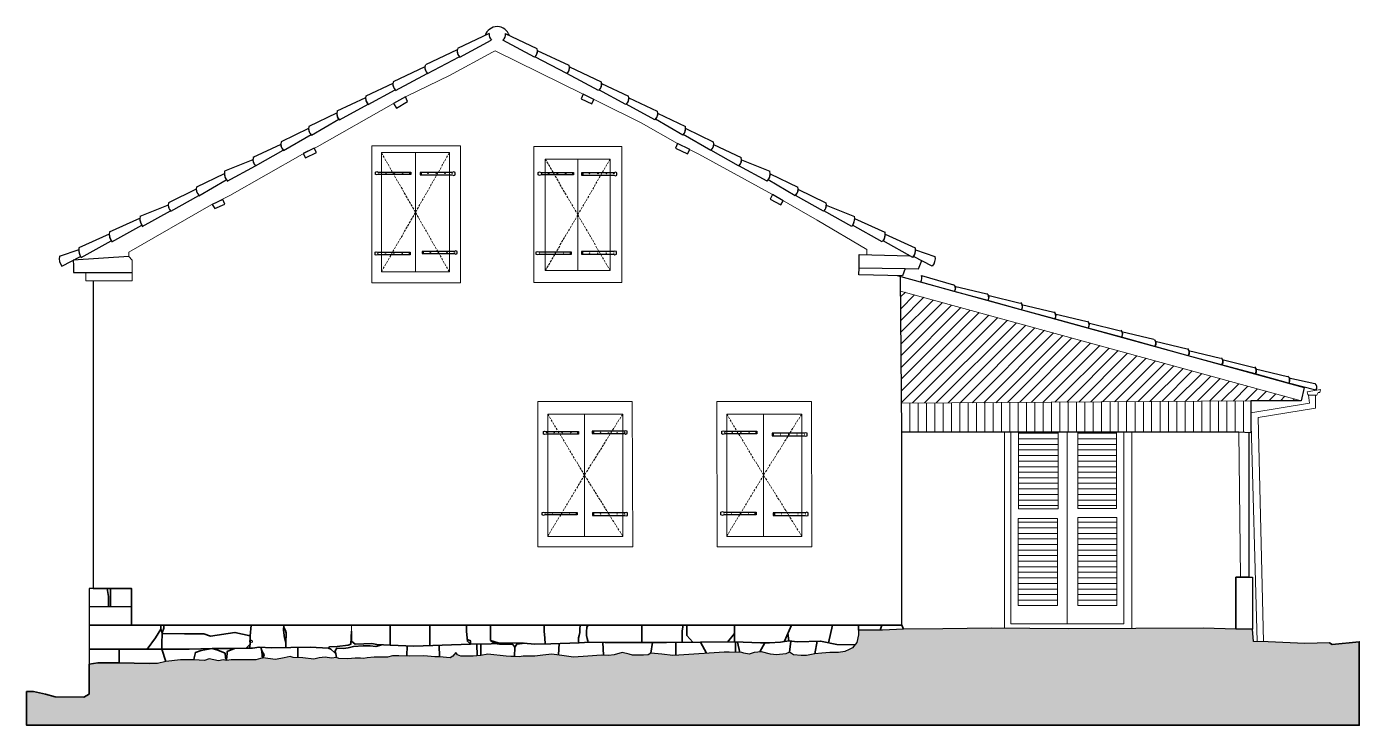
# Model space of a CAD drawing. Header units: millimetres. Extents: x 618741 to 633971, y -797945 to -789962.
import ezdxf

# ---------------------------------------------------------------- set-up
doc = ezdxf.new("R2010")
doc.units = ezdxf.units.MM
for name, color, linetype, lineweight in [('A-ALV-___-___-EXI', 250, 'Continuous', 35), ('A-BAS-___-___-EXI', 250, 'Continuous', 35), ('A-COB-___-___-EXI', 250, 'Continuous', 25), ('A-JAN-___-___-EXI', 250, 'Continuous', 25), ('A-POR-___-___-EXI', 250, 'Continuous', 25), ('A-TUB-___-___-EXI', 250, 'Continuous', 25)]:
    doc.layers.add(name, color=color, linetype=linetype, lineweight=lineweight)

msp = doc.modelspace()

# ---------------------------------------------------------------- hatches: boundary and pattern name
at = {"layer": 'A-BAS-___-___-EXI', "true_color": 0xcb9898}
msp.add_hatch(color=253, dxfattribs=at).paths.add_polyline_path([(622595, -797945), (633971, -797945), (633971, -796991), (633661, -797020), (633632, -797004), (633349, -797011), (632930, -796991), (632761, -796988), (632749, -796848), (632561, -796848), (632189, -796836), (630642, -796842), (629768, -796836), (629212, -796842), (628761, -796845), (628522, -796858), (628249, -796858), (628249, -796912), (628230, -796998), (628179, -797058), (628141, -797080), (628090, -797103), (628020, -797112), (627922, -797112), (627830, -797122), (627750, -797128), (627655, -797147), (627591, -797147), (627506, -797138), (627458, -797109), (627417, -797128), (627312, -797138), (627242, -797134), (627140, -797106), (627054, -797112), (626997, -797134), (626937, -797122), (626914, -797112), (626768, -797109), (626714, -797109), (626196, -797144), (626126, -797147), (625917, -797125), (625875, -797119), (625844, -797141), (625790, -797144), (625666, -797144), (625548, -797115), (625456, -797138), (625389, -797147), (625310, -797144), (625154, -797154), (624989, -797166), (624884, -797150), (624744, -797134), (624639, -797144), (624550, -797157), (624417, -797154), (624369, -797163), (624318, -797160), (624274, -797160), (624223, -797154), (624013, -797134), (623931, -797147), (623845, -797154), (623705, -797154), (623667, -797138), (623648, -797115), (623610, -797157), (623581, -797176), (623460, -797163), (623406, -797163), (623279, -797150), (623114, -797154), (622996, -797150), (622923, -797150), (622866, -797166), (622714, -797166), (622631, -797173), (622590, -797182), (622555, -797179), (622494, -797179), (622412, -797185), (622310, -797182), (622281, -797169), (622227, -797179), (622151, -797166), (622084, -797173), (622024, -797189), (621897, -797176), (621786, -797169), (621751, -797160), (621684, -797176), (621585, -797192), (621439, -797176), (621360, -797198), (621077, -797198), (621026, -797204), (620988, -797198), (620934, -797208), (620826, -797185), (620772, -797204), (620651, -797198), (620499, -797198), (620333, -797217), (620235, -797239), (620143, -797239), (619800, -797230), (619555, -797230), (619456, -797246), (619456, -797589), (619396, -797624), (619069, -797621), (618958, -797589), (618818, -797560), (618741, -797560), (618741, -797945)])

# ---------------------------------------------------------------- linework, layer by layer
at = {"layer": 'A-ALV-___-___-EXI', "color": 248, "lineweight": 15}
for p, q in [((628729, -792984), (633308, -794236)), ((632733, -794236), (628738, -794265)), ((632612, -796254), (632593, -794596))]:
    msp.add_line(p, q, dxfattribs=at)
at = {"layer": 'A-ALV-___-___-EXI', "color": 253, "lineweight": 9}
for p, q in [((628729, -793051), (628783, -792997)), ((628732, -793185), (628888, -793026)), ((628732, -793318), (628996, -793054)), ((628732, -793452), (629101, -793086)), ((628735, -793585), (629206, -793115)), ((628735, -793718), (629310, -793143)), ((628735, -793855), (629418, -793172)), ((628735, -793989), (629523, -793201)), ((628738, -794122), (629628, -793229)), ((628738, -794256), (629736, -793258)), ((628866, -794262), (629841, -793286)), ((629002, -794262), (629946, -793318)), ((629136, -794262), (630054, -793347)), ((629272, -794262), (630159, -793375)), ((629409, -794259), (630264, -793404)), ((629546, -794259), (630372, -793432)), ((629679, -794259), (630477, -793461)), ((629816, -794259), (630582, -793490)), ((629952, -794256), (630686, -793518)), ((630086, -794256), (630794, -793550)), ((630222, -794256), (630899, -793579)), ((630493, -794252), (631112, -793636)), ((630629, -794252), (631217, -793664)), ((630766, -794252), (631322, -793693)), ((630902, -794249), (631430, -793722)), ((631036, -794249), (631535, -793750)), ((631173, -794249), (631640, -793782)), ((631309, -794246), (631745, -793811)), ((631443, -794246), (631853, -793839)), ((631579, -794246), (631957, -793868)), ((631716, -794246), (632062, -793896)), ((631853, -794243), (632170, -793925)), ((631986, -794243), (632275, -793954)), ((632123, -794243), (632380, -793982)), ((632259, -794240), (632488, -794014)), ((632393, -794240), (632593, -794043)), ((632529, -794240), (632698, -794071)), ((631789, -794596), (631789, -794243)), ((631884, -794596), (631884, -794243)), ((631980, -794596), (631980, -794243)), ((632075, -794596), (632075, -794243)), ((632170, -794596), (632170, -794243)), ((632266, -794596), (632266, -794240)), ((632361, -794596), (632361, -794240)), ((632456, -794596), (632456, -794240)), ((632552, -794596), (632552, -794240)), ((632647, -794599), (632647, -794240)), ((632666, -794240), (632806, -794100)), ((632800, -794236), (632911, -794128)), ((632936, -794236), (633016, -794157)), ((633070, -794236), (633120, -794186)), ((633206, -794236), (633229, -794214)), ((628834, -794596), (628834, -794265)), ((628929, -794596), (628929, -794262)), ((629024, -794596), (629024, -794262)), ((629120, -794596), (629120, -794262)), ((629215, -794596), (629215, -794262)), ((629310, -794596), (629310, -794262)), ((629406, -794596), (629406, -794259)), ((629501, -794596), (629501, -794259)), ((629596, -794596), (629596, -794259)), ((629692, -794596), (629692, -794259)), ((629787, -794596), (629787, -794259)), ((629882, -794596), (629882, -794256)), ((629978, -794596), (629978, -794256)), ((630073, -794596), (630073, -794256)), ((630168, -794596), (630168, -794256)), ((630264, -794596), (630264, -794256)), ((630454, -794596), (630454, -794252)), ((630550, -794596), (630550, -794252)), ((630645, -794596), (630645, -794252)), ((630740, -794596), (630740, -794252)), ((630836, -794596), (630836, -794249)), ((630931, -794596), (630931, -794249)), ((631026, -794596), (631026, -794249)), ((631122, -794596), (631122, -794249)), ((631217, -794596), (631217, -794249)), ((631312, -794596), (631312, -794246)), ((631408, -794596), (631408, -794246)), ((631503, -794596), (631503, -794246)), ((631598, -794596), (631598, -794246)), ((631694, -794596), (631694, -794246))]:
    msp.add_line(p, q, dxfattribs=at)
at = {"layer": 'A-ALV-___-___-EXI', "color": 28, "lineweight": 35}
for p, q in [((619698, -796591), (619698, -796381)), ((619456, -796588), (619939, -796591)), ((619939, -796801), (619456, -796801)), ((622895, -797030), (622895, -796801)), ((623349, -797033), (623349, -796801)), ((625770, -796998), (625770, -796801)), ((626832, -796991), (626832, -796801)), ((627404, -796985), (627483, -796801)), ((627906, -797001), (627950, -796801)), ((628249, -796858), (628249, -796801)), ((628494, -796858), (628516, -796801)), ((626752, -796995), (626832, -796896)), ((627442, -796893), (627451, -796979)), ((627458, -797109), (627474, -796982)), ((627750, -797128), (627776, -796982)), ((619800, -797230), (619800, -797077)), ((621296, -797017), (621287, -797065)), ((621840, -797173), (621840, -797055)), ((622275, -797128), (622281, -797169)), ((623085, -797153), (623089, -797036)), ((623460, -797163), (623454, -797030)), ((623889, -797150), (623886, -797017)), ((623931, -797147), (623931, -797017)), ((624321, -797052), (624318, -797160)), ((624827, -797011), (624820, -797141)), ((625326, -796998), (625332, -797144)), ((625894, -796998), (625875, -797119)), ((626161, -797146), (626161, -796995)), ((626511, -797122), (626441, -796995)), ((626841, -797109), (626841, -796991)), ((626892, -797112), (626864, -796995)), ((627119, -797107), (627178, -797004))]:
    msp.add_line(p, q, dxfattribs=at)
at = {"layer": 'A-ALV-___-___-EXI', "color": 18, "lineweight": 9}
msp.add_line((622453, -796871), (622453, -796801), dxfattribs=at)
at = {"layer": 'A-ALV-___-___-EXI', "color": 248, "lineweight": 15, "flags": 128}
msp.add_lwpolyline([(619418, -792772), (619418, -792867), (619949, -792867), (619949, -792629), (619911, -792590), (619911, -792540), (620851, -791999), (621064, -791891), (621894, -791418), (622062, -791335), (622933, -790839), (623085, -790757), (623572, -790519), (624064, -790255), (624096, -790239), (625100, -790735), (625297, -790830), (625764, -791062), (626180, -791297), (626425, -791421), (627264, -791882), (627776, -792174), (628344, -792508), (628344, -792565)], dxfattribs=at)
at = {"layer": 'A-ALV-___-___-EXI', "color": 38, "lineweight": 25, "flags": 128}
for points in [[(628255, -792717), (628255, -792565), (628834, -792581)], [(628780, -792727), (628751, -792810), (628252, -792797), (628255, -792717), (628780, -792727), (628932, -792730), (628970, -792635)], [(619501, -792867), (619501, -796381), (619456, -796381), (619456, -797246)], [(628688, -792806), (633340, -794084), (633308, -794236), (632733, -794236), (632733, -794602), (632593, -794596), (628742, -794596)], [(628742, -796801), (628742, -794596), (628729, -792819)], [(633473, -794116), (633162, -794036), (632780, -793931), (632396, -793827), (632015, -793722), (631633, -793617), (631252, -793512), (630871, -793407), (630489, -793302), (630105, -793197), (629724, -793092), (629342, -792988), (628961, -792883)], [(632707, -794596), (632707, -796254), (632612, -796254), (632561, -796254), (632561, -796848), (632561, -796254), (632749, -796254), (632749, -796848)]]:
    msp.add_lwpolyline(points, dxfattribs=at)
at = {"layer": 'A-ALV-___-___-EXI', "color": 253, "lineweight": 9, "flags": 128}
msp.add_lwpolyline([(630359, -794596), (630359, -794252), (631004, -793607)], dxfattribs=at)
at = {"layer": 'A-ALV-___-___-EXI', "color": 28, "lineweight": 35, "flags": 128}
for points in [[(619501, -796381), (619939, -796381), (619939, -796801), (628742, -796801), (628761, -796845)], [(619663, -796381), (619676, -796474), (619676, -796591)], [(620333, -797217), (620286, -797077), (620286, -797017), (620289, -796890), (620276, -796845), (620276, -796801)], [(620289, -796896), (620546, -796899), (620766, -796899), (620842, -796928), (621122, -796883), (621296, -796922), (621309, -796801)], [(620289, -796890), (620311, -796836), (620311, -796801)], [(621681, -796801), (621678, -796858), (621687, -796947), (621703, -797007), (621703, -797042), (621703, -797058)], [(621703, -797007), (621706, -796887), (621700, -796861), (621681, -796829)], [(623778, -796963), (623813, -796979), (623813, -797017), (623778, -796985), (623769, -796874), (623769, -796801)], [(624090, -797011), (624042, -796976), (624042, -796801)], [(624668, -797014), (624665, -796950), (624655, -796868), (624655, -796801)], [(625068, -796801), (625062, -796848), (625062, -796883), (625056, -796918), (625049, -796944), (625049, -796982), (625052, -797001)], [(625157, -796801), (625144, -796823), (625138, -796877), (625141, -796918), (625148, -796953), (625154, -796979), (625157, -796995)], [(626244, -796801), (626234, -796864), (626234, -796995)], [(626355, -796995), (626285, -796918), (626285, -796801)], [(619456, -797077), (620597, -797074), (620861, -797068), (621118, -797068), (621249, -797065), (621322, -797065), (621398, -797052), (621538, -797058), (621983, -797052), (622192, -797065), (622202, -797049), (622291, -797046), (622415, -797030), (622447, -797017), (622453, -796871), (622453, -796982), (622494, -797017), (622596, -797014), (622685, -797011), (622745, -797023), (622895, -797030), (623165, -797042), (623813, -797017), (624048, -797014), (624090, -797011), (624147, -797017), (624296, -797020), (624321, -797052), (624344, -797017), (624433, -797007)], [(620117, -797077), (620213, -796944), (620276, -796845)], [(621296, -796922), (621296, -797017), (621249, -797065)], [(624042, -796976), (624128, -797004), (624420, -797007), (624550, -797017), (624731, -797014), (625056, -797001), (625176, -796995), (625354, -796998), (625593, -796998), (626053, -796998), (626832, -796991), (627127, -797004), (627229, -797001), (627356, -796995), (627451, -796979), (627550, -796991), (627814, -796982), (628001, -797020), (628205, -797026)], [(621118, -797068), (621033, -797100), (621033, -797125), (621026, -797192), (621013, -797173), (621010, -797122), (620928, -797087), (620861, -797068), (620737, -797090), (620670, -797112), (620654, -797173), (620651, -797198)], [(621417, -797052), (621430, -797093), (621433, -797157), (621439, -797176), (621455, -797138), (621430, -797093)], [(622192, -797065), (622218, -797074), (622266, -797122), (622275, -797128), (622269, -797093), (622288, -797065), (622364, -797068), (622415, -797061), (622475, -797046), (622586, -797036), (622669, -797036), (622733, -797046), (622799, -797026)]]:
    msp.add_lwpolyline(points, dxfattribs=at)
at = {"layer": 'A-ALV-___-___-EXI', "color": 18, "lineweight": 9, "flags": 128}
for points in [[(621315, -796976), (621287, -796976), (621315, -796979)], [(621287, -796976), (621315, -796979), (621287, -796979)]]:
    msp.add_lwpolyline(points, close=True, dxfattribs=at)
at = {"layer": 'A-ALV-___-___-EXI', "color": 38, "lineweight": 25}
msp.add_open_spline([(633154, -793955), (633177, -793975), (633181, -794009), (633164, -794034), (633177, -794015), (633178, -793991), (633168, -793972)], degree=3, knots=[0, 0, 0, 0, 1, 1, 1, 2, 2, 2, 2], dxfattribs=at)
at = {"layer": 'A-ALV-___-___-EXI', "color": 248, "lineweight": 15}
msp.add_open_spline([(621287, -796987), (621287, -796996), (621295, -797004), (621304, -797004), (621314, -797004), (621322, -796996), (621322, -796987), (621322, -796977), (621314, -796969), (621304, -796969), (621295, -796969), (621287, -796977), (621287, -796987)], degree=3, knots=[0, 0, 0, 0, 1, 1, 1, 2, 2, 2, 3, 3, 3, 4, 4, 4, 4], dxfattribs=at)
at = {"layer": 'A-BAS-___-___-EXI'}
for points in [[(618958, -797589), (618818, -797560), (618741, -797560), (618741, -797945), (633971, -797945), (633971, -796991), (633661, -797020), (633632, -797004)], [(620143, -797239), (619800, -797230), (619555, -797230), (619456, -797246), (619456, -797589), (619396, -797624), (619069, -797621), (618958, -797589)]]:
    msp.add_lwpolyline(points, dxfattribs=at)
at = {"layer": 'A-COB-___-___-EXI', "color": 38, "lineweight": 25}
for p, q in [((624026, -790042), (623664, -790213)), ((623692, -790312), (624051, -790118)), ((624544, -790312), (624182, -790118)), ((624210, -790042), (624573, -790213)), ((623662, -790226), (623299, -790398)), ((624576, -790233), (624938, -790404)), ((623292, -790420), (622930, -790592)), ((623324, -790499), (623686, -790309)), ((624913, -790499), (624550, -790309)), ((624944, -790420), (625307, -790592)), ((622958, -790690), (623320, -790496)), ((625278, -790690), (624916, -790496)), ((622926, -790611), (622618, -790757)), ((622644, -790852), (622952, -790684)), ((625589, -790852), (625281, -790684)), ((625310, -790611), (625618, -790757)), ((622612, -790776), (622288, -790928)), ((622316, -791027), (622644, -790849)), ((625920, -791027), (625593, -790849)), ((625624, -790776), (625948, -790928)), ((622281, -790951), (621967, -791103)), ((621995, -791202), (622310, -791021)), ((626241, -791202), (625926, -791021)), ((625952, -790951), (626269, -791103)), ((621964, -791125), (621649, -791278)), ((621678, -791377), (621992, -791195)), ((626559, -791377), (626244, -791195)), ((626273, -791125), (626587, -791278)), ((621646, -791307), (621328, -791459)), ((626590, -791307), (626905, -791459)), ((621325, -791485), (621001, -791615)), ((626876, -791554), (626562, -791373)), ((626911, -791485), (627235, -791615)), ((620998, -791643), (620683, -791796)), ((627204, -791726), (626880, -791554)), ((627239, -791643), (627553, -791796)), ((620708, -791894), (621020, -791713)), ((627525, -791894), (627216, -791713)), ((620677, -791821), (620362, -791977)), ((620391, -792072), (620708, -791891)), ((627846, -792072), (627528, -791891)), ((627556, -791821), (627874, -791977)), ((620359, -792003), (620035, -792133)), ((620063, -792244), (620384, -792066)), ((628173, -792244), (627852, -792066)), ((627877, -792003), (628201, -792133)), ((620032, -792155), (619685, -792311)), ((619714, -792422), (620057, -792231)), ((628519, -792422), (628179, -792231)), ((628201, -792155), (628548, -792311)), ((619685, -792333), (619336, -792489)), ((619364, -792600), (619707, -792409)), ((628869, -792600), (628529, -792409)), ((628551, -792333), (628897, -792489)), ((619336, -792514), (619113, -792587)), ((628901, -792514), (629120, -792587)), ((619142, -792698), (619358, -792587)), ((629091, -792698), (628878, -792587)), ((628967, -792806), (629333, -792911)), ((629345, -792927), (629714, -793016)), ((629727, -793032), (630095, -793121)), ((630111, -793137), (630480, -793226)), ((630493, -793242), (630861, -793331)), ((630874, -793347), (631242, -793436)), ((631254, -793446), (631623, -793535)), ((631637, -793556), (632005, -793645)), ((632018, -793661), (632386, -793750)), ((632402, -793766), (632771, -793855)), ((632784, -793871), (633152, -793960)), ((633165, -793976), (633464, -794039))]:
    msp.add_line(p, q, dxfattribs=at)
at = {"layer": 'A-COB-___-___-EXI', "color": 38, "lineweight": 25, "flags": 128}
for points in [[(625100, -790735), (625078, -790789), (625199, -790846), (625224, -790795)], [(622933, -790839), (622968, -790894), (623095, -790817), (623069, -790766)], [(626180, -791297), (626155, -791351), (626292, -791415), (626320, -791367)], [(621903, -791411), (621929, -791462), (622053, -791402), (622027, -791351)], [(620861, -791993), (620893, -792041), (621007, -791990), (620982, -791936)], [(627264, -791882), (627239, -791933), (627359, -791999), (627385, -791952)]]:
    msp.add_lwpolyline(points, close=True, dxfattribs=at)
for points in [[(621033, -791726), (621357, -791554), (621674, -791373)], [(619911, -792590), (619272, -792632), (619275, -792692), (619275, -792772), (619949, -792772)]]:
    msp.add_lwpolyline(points, dxfattribs=at)
at = {"layer": 'A-COB-___-___-EXI', "color": 38, "lineweight": 25}
for points in [[(624258, -790065), (624239, -790004), (624183, -789962), (624120, -789962), (624056, -789962), (624000, -790004), (623981, -790064)], [(629335, -792907), (629357, -792926), (629362, -792960), (629344, -792985), (629357, -792967), (629358, -792943), (629348, -792923)], [(629716, -793011), (629739, -793031), (629743, -793065), (629726, -793090), (629738, -793072), (629740, -793048), (629729, -793028)], [(630100, -793116), (630123, -793136), (630127, -793170), (630110, -793195), (630123, -793176), (630124, -793153), (630114, -793133)], [(630482, -793221), (630504, -793241), (630509, -793275), (630491, -793300), (630504, -793281), (630506, -793257), (630495, -793238)], [(630863, -793326), (630886, -793346), (630890, -793380), (630873, -793404), (630886, -793386), (630887, -793362), (630877, -793343)], [(631244, -793431), (631267, -793450), (631271, -793484), (631254, -793509), (631267, -793491), (631268, -793467), (631258, -793448)], [(631626, -793536), (631648, -793555), (631653, -793589), (631635, -793614), (631648, -793596), (631649, -793572), (631639, -793552)], [(632007, -793641), (632030, -793660), (632034, -793694), (632017, -793719), (632029, -793701), (632031, -793677), (632020, -793657)], [(632391, -793745), (632414, -793765), (632418, -793799), (632401, -793824), (632414, -793806), (632415, -793782), (632405, -793762)], [(632773, -793850), (632796, -793870), (632800, -793904), (632783, -793929), (632795, -793910), (632797, -793887), (632786, -793867)]]:
    msp.add_open_spline(points, degree=3, knots=[0, 0, 0, 0, 1, 1, 1, 2, 2, 2, 2], dxfattribs=at)
for points in [[(624026, -790041), (624024, -790069), (624034, -790097), (624054, -790117)], [(624185, -790117), (624206, -790097), (624216, -790069), (624213, -790041)], [(623664, -790214), (623654, -790249), (623665, -790287), (623693, -790311)], [(623661, -790231), (623658, -790260), (623668, -790287), (623689, -790307)], [(624546, -790311), (624574, -790287), (624585, -790249), (624575, -790214)], [(624551, -790307), (624571, -790287), (624581, -790260), (624578, -790231)], [(623296, -790401), (623285, -790436), (623296, -790475), (623324, -790499)], [(623292, -790419), (623290, -790447), (623300, -790475), (623320, -790495)], [(624912, -790499), (624940, -790475), (624951, -790436), (624940, -790401)], [(624919, -790495), (624940, -790475), (624950, -790447), (624947, -790419)], [(622930, -790592), (622920, -790627), (622931, -790666), (622959, -790690)], [(622927, -790609), (622924, -790638), (622934, -790666), (622955, -790685)], [(625280, -790690), (625308, -790666), (625320, -790627), (625309, -790592)], [(625285, -790685), (625305, -790666), (625315, -790638), (625312, -790609)], [(622619, -790754), (622608, -790789), (622620, -790828), (622648, -790852)], [(622615, -790774), (622613, -790802), (622624, -790829), (622645, -790848)], [(625592, -790852), (625620, -790828), (625631, -790789), (625620, -790754)], [(625594, -790848), (625615, -790829), (625626, -790802), (625624, -790774)], [(622289, -790929), (622278, -790964), (622289, -791002), (622317, -791026)], [(622285, -790950), (622283, -790977), (622293, -791003), (622312, -791021)], [(625922, -791026), (625950, -791002), (625961, -790964), (625951, -790929)], [(625928, -791021), (625946, -791003), (625956, -790977), (625955, -790950)], [(621968, -791103), (621957, -791139), (621968, -791177), (621996, -791201)], [(621964, -791125), (621962, -791152), (621972, -791177), (621991, -791196)], [(626240, -791201), (626268, -791177), (626279, -791139), (626269, -791103)], [(626245, -791196), (626264, -791177), (626274, -791152), (626272, -791125)], [(621650, -791278), (621639, -791313), (621650, -791352), (621678, -791376)], [(621646, -791305), (621646, -791331), (621657, -791356), (621676, -791373)], [(626561, -791376), (626589, -791352), (626600, -791313), (626590, -791278)], [(626564, -791373), (626583, -791356), (626594, -791331), (626594, -791305)], [(621332, -791456), (621321, -791491), (621333, -791530), (621361, -791554)], [(621328, -791483), (621328, -791509), (621339, -791534), (621358, -791552)], [(626879, -791554), (626907, -791530), (626918, -791491), (626907, -791456)], [(626882, -791552), (626900, -791534), (626911, -791509), (626911, -791483)], [(621004, -791615), (620995, -791655), (621007, -791697), (621035, -791726)], [(621001, -791642), (621001, -791668), (621009, -791693), (621025, -791713)], [(627204, -791726), (627233, -791697), (627245, -791655), (627236, -791615)], [(627215, -791713), (627230, -791693), (627239, -791668), (627239, -791642)], [(620684, -791793), (620673, -791828), (620684, -791867), (620712, -791891)], [(627527, -791891), (627555, -791867), (627566, -791828), (627556, -791793)], [(620680, -791820), (620680, -791846), (620691, -791871), (620709, -791888)], [(627530, -791888), (627549, -791871), (627560, -791846), (627560, -791820)], [(620363, -791974), (620352, -792009), (620363, -792048), (620391, -792072)], [(620359, -792001), (620359, -792025), (620368, -792048), (620384, -792065)], [(627848, -792072), (627876, -792048), (627887, -792009), (627877, -791974)], [(627855, -792065), (627871, -792048), (627880, -792025), (627880, -792001)], [(620037, -792129), (620030, -792169), (620040, -792210), (620065, -792241)], [(620035, -792154), (620035, -792181), (620043, -792207), (620057, -792230)], [(628174, -792241), (628199, -792210), (628209, -792169), (628202, -792129)], [(628182, -792230), (628197, -792207), (628204, -792181), (628205, -792154)], [(619687, -792307), (619680, -792347), (619691, -792388), (619716, -792419)], [(619685, -792332), (619685, -792359), (619693, -792385), (619708, -792408)], [(628523, -792419), (628549, -792388), (628559, -792347), (628552, -792307)], [(628532, -792408), (628546, -792385), (628554, -792359), (628554, -792332)], [(619338, -792488), (619331, -792528), (619341, -792569), (619366, -792600)], [(619336, -792510), (619336, -792537), (619344, -792563), (619358, -792586)], [(628870, -792600), (628895, -792569), (628905, -792528), (628898, -792488)], [(628878, -792586), (628893, -792563), (628900, -792537), (628901, -792510)], [(619115, -792587), (619108, -792627), (619119, -792667), (619144, -792699)], [(629095, -792699), (629121, -792667), (629131, -792627), (629124, -792587)], [(628961, -792879), (628971, -792855), (628973, -792829), (628967, -792804)], [(633475, -794116), (633493, -794091), (633488, -794057), (633466, -794038)]]:
    msp.add_open_spline(points, degree=3, dxfattribs=at)
at = {"layer": 'A-JAN-___-___-EXI', "color": 18, "lineweight": 9}
for p, q in [((622796, -791402), (622809, -791427)), ((622815, -791440), (622828, -791459)), ((622834, -791472), (622847, -791494)), ((623184, -792765), (623184, -791402)), ((623521, -791494), (623533, -791472)), ((623540, -791459), (623552, -791440)), ((623559, -791427), (623575, -791402)), ((624668, -791475), (624681, -791497)), ((625040, -792749), (625040, -791475)), ((625399, -791497), (625411, -791475)), ((622853, -791504), (622866, -791526)), ((622872, -791535), (622885, -791558)), ((622892, -791570), (622904, -791593)), ((622911, -791602), (622920, -791624)), ((622926, -791634), (622939, -791656)), ((623429, -791656), (623441, -791634)), ((623448, -791624), (623460, -791602)), ((623467, -791593), (623479, -791570)), ((623486, -791558), (623495, -791535)), ((623502, -791526), (623514, -791504)), ((624687, -791507), (624700, -791529)), ((624706, -791539), (624719, -791561)), ((624725, -791570), (624738, -791593)), ((624744, -791605), (624757, -791624)), ((624763, -791637), (624776, -791659)), ((625303, -791659), (625316, -791637)), ((625322, -791624), (625335, -791605)), ((625342, -791593), (625354, -791570)), ((625361, -791561), (625373, -791539)), ((625380, -791529), (625392, -791507)), ((622946, -791666), (622958, -791688)), ((622965, -791701), (622977, -791723)), ((622984, -791732), (622996, -791755)), ((623003, -791764), (623015, -791786)), ((623022, -791796), (623035, -791818)), ((623336, -791818), (623349, -791796)), ((623355, -791786), (623365, -791764)), ((623371, -791755), (623384, -791732)), ((623390, -791723), (623403, -791701)), ((623409, -791688), (623422, -791666)), ((624782, -791669), (624795, -791691)), ((624801, -791701), (624814, -791723)), ((624820, -791736), (624833, -791755)), ((624836, -791767), (624849, -791790)), ((624855, -791799), (624868, -791821)), ((625211, -791821), (625224, -791799)), ((625230, -791790), (625240, -791767)), ((625246, -791755), (625259, -791736)), ((625265, -791723), (625278, -791701)), ((625284, -791691), (625297, -791669)), ((623041, -791831), (623050, -791853)), ((623057, -791863), (623069, -791885)), ((623076, -791894), (623089, -791917)), ((623095, -791929), (623108, -791948)), ((623260, -791948), (623273, -791929)), ((623279, -791917), (623292, -791894)), ((623298, -791885), (623311, -791863)), ((623317, -791853), (623330, -791831)), ((624874, -791831), (624887, -791853)), ((624893, -791863), (624906, -791885)), ((624913, -791898), (624925, -791917)), ((624932, -791929), (624944, -791952)), ((625135, -791952), (625148, -791929)), ((625154, -791917), (625167, -791898)), ((625173, -791885), (625186, -791863)), ((625192, -791853), (625205, -791831)), ((623114, -791961), (623127, -791983)), ((623133, -791993), (623146, -792015)), ((623152, -792025), (623165, -792047)), ((623206, -792047), (623219, -792025)), ((623225, -792015), (623235, -791993)), ((623241, -791983), (623254, -791961)), ((624951, -791961), (624963, -791983)), ((624970, -791993), (624982, -792015)), ((624989, -792025), (625001, -792047)), ((625008, -792060), (625021, -792079)), ((625059, -792079), (625071, -792060)), ((625078, -792047), (625090, -792025)), ((625097, -792015), (625110, -791993)), ((625116, -791983), (625129, -791961)), ((623089, -792250), (623076, -792273)), ((623108, -792219), (623095, -792241)), ((623127, -792184), (623114, -792206)), ((623146, -792152), (623133, -792174)), ((623165, -792120), (623152, -792142)), ((623219, -792142), (623206, -792120)), ((623235, -792174), (623225, -792152)), ((623254, -792206), (623241, -792184)), ((623273, -792241), (623260, -792219)), ((623292, -792273), (623279, -792250)), ((624963, -792241), (624951, -792263)), ((624982, -792209), (624970, -792231)), ((625001, -792177), (624989, -792200)), ((625021, -792146), (625008, -792168)), ((625071, -792168), (625059, -792146)), ((625090, -792200), (625078, -792177)), ((625110, -792231), (625097, -792209)), ((625129, -792263), (625116, -792241)), ((622996, -792412), (622984, -792435)), ((623015, -792381), (623003, -792403)), ((623035, -792349), (623022, -792371)), ((623050, -792314), (623041, -792336)), ((623069, -792282), (623057, -792304)), ((623311, -792304), (623298, -792282)), ((623330, -792336), (623317, -792314)), ((623349, -792371), (623336, -792349)), ((623365, -792403), (623355, -792381)), ((623384, -792435), (623371, -792412)), ((624868, -792403), (624855, -792425)), ((624887, -792371), (624874, -792393)), ((624906, -792339), (624893, -792362)), ((624925, -792308), (624913, -792330)), ((624944, -792276), (624932, -792295)), ((625148, -792295), (625135, -792276)), ((625167, -792330), (625154, -792308)), ((625186, -792362), (625173, -792339)), ((625205, -792393), (625192, -792371)), ((625224, -792425), (625211, -792403)), ((622920, -792543), (622911, -792565)), ((622939, -792511), (622926, -792533)), ((622958, -792479), (622946, -792501)), ((622977, -792444), (622965, -792466)), ((623403, -792466), (623390, -792444)), ((623422, -792501), (623409, -792479)), ((623441, -792533), (623429, -792511)), ((623460, -792565), (623448, -792543)), ((624776, -792565), (624763, -792587)), ((624795, -792533), (624782, -792555)), ((624814, -792501), (624801, -792524)), ((624833, -792470), (624820, -792492)), ((624849, -792438), (624836, -792457)), ((625240, -792457), (625230, -792438)), ((625259, -792492), (625246, -792470)), ((625278, -792524), (625265, -792501)), ((625297, -792555), (625284, -792533)), ((625316, -792587), (625303, -792565)), ((622828, -792708), (622815, -792727)), ((622847, -792673), (622834, -792695)), ((622866, -792641), (622853, -792663)), ((622885, -792609), (622872, -792632)), ((622904, -792578), (622892, -792597)), ((623479, -792597), (623467, -792578)), ((623495, -792632), (623486, -792609)), ((623514, -792663), (623502, -792641)), ((623533, -792695), (623521, -792673)), ((623552, -792727), (623540, -792708)), ((624700, -792695), (624687, -792717)), ((624719, -792663), (624706, -792686)), ((624738, -792632), (624725, -792654)), ((624757, -792600), (624744, -792619)), ((625335, -792619), (625322, -792600)), ((625354, -792654), (625342, -792632)), ((625373, -792686), (625361, -792663)), ((625392, -792717), (625380, -792695)), ((622809, -792740), (622796, -792765)), ((623575, -792765), (623559, -792740)), ((624681, -792727), (624668, -792749)), ((625411, -792749), (625399, -792727)), ((624696, -794389), (624709, -794411)), ((625116, -795787), (625116, -794389)), ((625539, -794414), (625554, -794389)), ((626743, -794389), (626756, -794411)), ((627162, -795787), (627162, -794389)), ((627585, -794414), (627601, -794389)), ((624716, -794421), (624728, -794443)), ((624735, -794453), (624747, -794475)), ((624754, -794484), (624766, -794507)), ((624773, -794519), (624785, -794538)), ((625459, -794541), (625472, -794519)), ((625478, -794510), (625491, -794487)), ((625497, -794478), (625510, -794456)), ((625519, -794446), (625532, -794424)), ((626762, -794421), (626775, -794443)), ((626781, -794453), (626794, -794475)), ((626800, -794484), (626813, -794507)), ((626819, -794519), (626832, -794538)), ((627506, -794541), (627518, -794519)), ((627525, -794510), (627537, -794487)), ((627544, -794478), (627556, -794456)), ((627566, -794446), (627579, -794424)), ((624792, -794551), (624804, -794570)), ((624811, -794583), (624824, -794605)), ((624833, -794615), (624846, -794637)), ((624852, -794646), (624865, -794669)), ((624871, -794678), (624884, -794700)), ((625357, -794700), (625373, -794678)), ((625380, -794669), (625392, -794646)), ((625399, -794637), (625411, -794615)), ((625418, -794605), (625430, -794583)), ((625437, -794573), (625453, -794551)), ((626838, -794551), (626851, -794570)), ((626857, -794583), (626870, -794605)), ((626876, -794615), (626892, -794637)), ((626899, -794646), (626911, -794669)), ((626918, -794678), (626930, -794700)), ((627404, -794700), (627420, -794678)), ((627426, -794669), (627439, -794646)), ((627445, -794637), (627458, -794615)), ((627464, -794605), (627477, -794583)), ((627483, -794573), (627499, -794551)), ((624890, -794710), (624903, -794732)), ((624909, -794742), (624922, -794764)), ((624928, -794773), (624941, -794796)), ((624947, -794808), (624960, -794827)), ((624967, -794840), (624979, -794859)), ((625259, -794859), (625272, -794837)), ((625278, -794827), (625294, -794805)), ((625300, -794796), (625313, -794773)), ((625319, -794764), (625332, -794742)), ((625338, -794732), (625351, -794710)), ((626937, -794710), (626949, -794732)), ((626956, -794742), (626968, -794764)), ((626975, -794773), (626988, -794796)), ((626994, -794808), (627007, -794827)), ((627013, -794840), (627026, -794859)), ((627305, -794859), (627318, -794837)), ((627324, -794827), (627340, -794805)), ((627347, -794796), (627359, -794773)), ((627366, -794764), (627378, -794742)), ((627385, -794732), (627397, -794710)), ((624986, -794872), (624998, -794894)), ((625005, -794904), (625017, -794926)), ((625027, -794936), (625040, -794958)), ((625046, -794967), (625059, -794990)), ((625065, -794999), (625078, -795021)), ((625160, -795018), (625173, -794996)), ((625179, -794986), (625192, -794964)), ((625199, -794955), (625211, -794932)), ((625221, -794923), (625233, -794901)), ((625240, -794891), (625253, -794869)), ((627032, -794872), (627045, -794894)), ((627051, -794904), (627064, -794926)), ((627073, -794936), (627086, -794958)), ((627092, -794967), (627105, -794990)), ((627111, -794999), (627124, -795021)), ((627207, -795018), (627220, -794996)), ((627226, -794986), (627239, -794964)), ((627245, -794955), (627258, -794932)), ((627267, -794923), (627280, -794901)), ((627286, -794891), (627299, -794869)), ((625078, -795152), (625065, -795174)), ((625084, -795031), (625097, -795053)), ((625097, -795120), (625084, -795142)), ((625138, -795050), (625154, -795028)), ((625154, -795145), (625138, -795123)), ((625173, -795177), (625160, -795155)), ((627124, -795152), (627111, -795174)), ((627131, -795031), (627143, -795053)), ((627143, -795120), (627131, -795142)), ((627185, -795050), (627200, -795028)), ((627200, -795145), (627185, -795123)), ((627220, -795177), (627207, -795155)), ((624998, -795282), (624986, -795304)), ((625017, -795250), (625005, -795269)), ((625040, -795218), (625027, -795237)), ((625059, -795183), (625046, -795206)), ((625192, -795209), (625179, -795187)), ((625211, -795241), (625199, -795218)), ((625233, -795272), (625221, -795250)), ((625253, -795304), (625240, -795282)), ((627045, -795282), (627032, -795304)), ((627064, -795250), (627051, -795269)), ((627086, -795218), (627073, -795237)), ((627105, -795183), (627092, -795206)), ((627239, -795209), (627226, -795187)), ((627258, -795241), (627245, -795218)), ((627280, -795272), (627267, -795250)), ((627299, -795304), (627286, -795282)), ((624903, -795441), (624890, -795463)), ((624922, -795409), (624909, -795431)), ((624941, -795377), (624928, -795399)), ((624960, -795345), (624947, -795368)), ((624979, -795314), (624967, -795336)), ((625272, -795336), (625259, -795314)), ((625294, -795368), (625278, -795345)), ((625313, -795399), (625300, -795377)), ((625332, -795431), (625319, -795409)), ((625351, -795463), (625338, -795441)), ((626949, -795441), (626937, -795463)), ((626968, -795409), (626956, -795431)), ((626988, -795377), (626975, -795399)), ((627007, -795345), (626994, -795368)), ((627026, -795314), (627013, -795336)), ((627318, -795336), (627305, -795314)), ((627340, -795368), (627324, -795345)), ((627359, -795399), (627347, -795377)), ((627378, -795431), (627366, -795409)), ((627397, -795463), (627385, -795441)), ((624804, -795603), (624792, -795625)), ((624824, -795571), (624811, -795593)), ((624846, -795539), (624833, -795558)), ((624865, -795508), (624852, -795527)), ((624884, -795473), (624871, -795495)), ((625373, -795495), (625357, -795473)), ((625392, -795527), (625380, -795504)), ((625411, -795558), (625399, -795536)), ((625430, -795590), (625418, -795568)), ((625453, -795622), (625437, -795600)), ((626851, -795603), (626838, -795625)), ((626870, -795571), (626857, -795593)), ((626892, -795539), (626876, -795558)), ((626911, -795508), (626899, -795527)), ((626930, -795473), (626918, -795495)), ((627420, -795495), (627404, -795473)), ((627439, -795527), (627426, -795504)), ((627458, -795558), (627445, -795536)), ((627477, -795590), (627464, -795568)), ((627499, -795622), (627483, -795600)), ((624709, -795762), (624696, -795787)), ((624728, -795730), (624716, -795752)), ((624747, -795698), (624735, -795720)), ((624766, -795666), (624754, -795689)), ((624785, -795635), (624773, -795657)), ((625472, -795654), (625459, -795631)), ((625491, -795685), (625478, -795663)), ((625510, -795717), (625497, -795695)), ((625532, -795749), (625519, -795727)), ((625554, -795787), (625539, -795759)), ((626756, -795762), (626743, -795787)), ((626775, -795730), (626762, -795752)), ((626794, -795698), (626781, -795720)), ((626813, -795666), (626800, -795689)), ((626832, -795635), (626819, -795657)), ((627518, -795654), (627506, -795631)), ((627537, -795685), (627525, -795663)), ((627556, -795717), (627544, -795695)), ((627579, -795749), (627566, -795727)), ((627601, -795787), (627585, -795759))]:
    msp.add_line(p, q, dxfattribs=at)
at = {"layer": 'A-JAN-___-___-EXI', "color": 38, "lineweight": 25}
for p, q in [((623117, -791624), (623117, -791650)), ((623251, -791628), (623251, -791656)), ((624979, -791628), (624979, -791656)), ((625097, -791631), (625097, -791659)), ((623111, -792540), (623111, -792568)), ((623273, -792530), (623273, -792555)), ((624954, -792536), (624954, -792565)), ((625094, -792533), (625094, -792562)), ((625036, -794589), (625036, -794618)), ((625218, -794586), (625218, -794611)), ((627073, -794586), (627073, -794615)), ((627274, -794608), (627274, -794637)), ((625021, -795514), (625021, -795542)), ((625218, -795517), (625218, -795546)), ((627064, -795511), (627064, -795539)), ((627286, -795517), (627286, -795546))]:
    msp.add_line(p, q, dxfattribs=at)
at = {"layer": 'A-JAN-___-___-EXI', "color": 248, "lineweight": 15, "flags": 128}
for points in [[(622685, -791326), (623699, -791326), (623699, -792889), (622685, -792889)], [(624538, -791332), (625545, -791332), (625545, -792886), (624538, -792886)], [(622796, -791402), (623575, -791402), (623575, -792765), (622796, -792765)], [(624668, -791475), (625411, -791475), (625411, -792749), (624668, -792749)], [(624582, -794246), (625662, -794246), (625669, -795905), (624585, -795905)], [(624696, -794389), (625554, -794389), (625554, -795787), (624696, -795787)], [(626628, -794246), (627709, -794246), (627715, -795905), (626632, -795905)], [(626743, -794389), (627601, -794389), (627601, -795787), (626743, -795787)]]:
    msp.add_lwpolyline(points, close=True, dxfattribs=at)
at = {"layer": 'A-JAN-___-___-EXI', "color": 38, "lineweight": 25, "flags": 128}
for points in [[(622758, -791650), (622742, -791656), (622729, -791650), (622729, -791624), (622742, -791618), (622758, -791624), (623130, -791624), (623130, -791650)], [(623606, -791656), (623622, -791663), (623638, -791656), (623638, -791628), (623622, -791621), (623606, -791628), (623238, -791628), (623238, -791656)], [(624620, -791656), (624604, -791663), (624588, -791656), (624588, -791628), (624604, -791621), (624620, -791628), (624989, -791628), (624989, -791656)], [(625453, -791659), (625469, -791666), (625485, -791659), (625485, -791631), (625469, -791624), (625453, -791631), (625084, -791631), (625084, -791659)], [(622752, -792568), (622736, -792575), (622723, -792568), (622723, -792540), (622736, -792536), (622752, -792540), (623123, -792540), (623123, -792568)], [(623629, -792555), (623645, -792562), (623661, -792555), (623661, -792530), (623645, -792524), (623629, -792530), (623260, -792530), (623260, -792555)], [(624595, -792565), (624579, -792571), (624563, -792565), (624563, -792536), (624579, -792530), (624595, -792536), (624963, -792536), (624963, -792565)], [(625450, -792562), (625465, -792568), (625481, -792562), (625481, -792533), (625465, -792527), (625450, -792533), (625081, -792533), (625081, -792562)], [(624677, -794618), (624661, -794624), (624649, -794618), (624649, -794589), (624661, -794583), (624677, -794589), (625049, -794589), (625049, -794618)], [(625577, -794611), (625589, -794618), (625605, -794611), (625605, -794586), (625589, -794580), (625577, -794586), (625205, -794586), (625205, -794611)], [(626717, -794615), (626702, -794621), (626686, -794615), (626686, -794586), (626702, -794580), (626717, -794586), (627086, -794586), (627086, -794615)], [(627629, -794637), (627645, -794643), (627661, -794637), (627661, -794608), (627645, -794602), (627629, -794608), (627261, -794608), (627261, -794637)], [(624665, -795542), (624649, -795549), (624633, -795542), (624633, -795514), (624649, -795508), (624665, -795514), (625033, -795514), (625033, -795542)], [(625577, -795546), (625593, -795552), (625608, -795546), (625608, -795517), (625593, -795514), (625577, -795517), (625208, -795517), (625208, -795546)], [(626708, -795539), (626692, -795546), (626676, -795539), (626676, -795511), (626692, -795504), (626708, -795511), (627077, -795511), (627077, -795539)], [(627642, -795546), (627658, -795552), (627674, -795546), (627674, -795517), (627658, -795511), (627642, -795517), (627274, -795517), (627274, -795546)]]:
    msp.add_lwpolyline(points, close=True, dxfattribs=at)
at = {"layer": 'A-JAN-___-___-EXI', "color": 18, "lineweight": 9, "flags": 128}
for points in [[(623171, -792060), (623184, -792085), (623171, -792107)], [(623200, -792107), (623184, -792085), (623200, -792060)], [(625027, -792091), (625040, -792114), (625027, -792133)], [(625052, -792133), (625040, -792114), (625052, -792091)], [(625103, -795063), (625116, -795088), (625103, -795110)], [(625132, -795113), (625116, -795088), (625132, -795059)], [(627150, -795063), (627162, -795088), (627150, -795110)], [(627178, -795113), (627162, -795088), (627178, -795059)]]:
    msp.add_lwpolyline(points, dxfattribs=at)
at = {"layer": 'A-JAN-___-___-EXI', "color": 38, "lineweight": 25}
for points in [[(622761, -791635), (622761, -791636), (622762, -791637), (622763, -791637), (622764, -791637), (622764, -791636), (622764, -791635), (622764, -791635), (622764, -791634), (622763, -791634), (622762, -791634), (622761, -791635), (622761, -791635)], [(622847, -791635), (622847, -791636), (622848, -791637), (622849, -791637), (622849, -791637), (622850, -791636), (622850, -791635), (622850, -791635), (622849, -791634), (622849, -791634), (622848, -791634), (622847, -791635), (622847, -791635)], [(622942, -791635), (622942, -791636), (622943, -791637), (622944, -791637), (622945, -791637), (622946, -791636), (622946, -791635), (622946, -791635), (622945, -791634), (622944, -791634), (622943, -791634), (622942, -791635), (622942, -791635)], [(623038, -791635), (623038, -791636), (623038, -791637), (623039, -791637), (623040, -791637), (623041, -791636), (623041, -791635), (623041, -791635), (623040, -791634), (623039, -791634), (623038, -791634), (623038, -791635), (623038, -791635)], [(623330, -791639), (623330, -791638), (623329, -791637), (623328, -791637), (623328, -791637), (623327, -791638), (623327, -791639), (623327, -791639), (623328, -791640), (623328, -791640), (623329, -791640), (623330, -791639), (623330, -791639)], [(623425, -791639), (623425, -791638), (623425, -791637), (623424, -791637), (623423, -791637), (623422, -791638), (623422, -791639), (623422, -791639), (623423, -791640), (623424, -791640), (623425, -791640), (623425, -791639), (623425, -791639)], [(623524, -791639), (623524, -791638), (623523, -791637), (623522, -791637), (623521, -791637), (623521, -791638), (623521, -791639), (623521, -791639), (623521, -791640), (623522, -791640), (623523, -791640), (623524, -791639), (623524, -791639)], [(623606, -791639), (623606, -791638), (623606, -791637), (623605, -791637), (623604, -791637), (623603, -791638), (623603, -791639), (623603, -791639), (623604, -791640), (623605, -791640), (623606, -791640), (623606, -791639), (623606, -791639)], [(624623, -791642), (624623, -791643), (624624, -791643), (624625, -791643), (624626, -791643), (624627, -791643), (624627, -791642), (624627, -791641), (624626, -791640), (624625, -791640), (624624, -791640), (624623, -791641), (624623, -791642)], [(624706, -791642), (624706, -791643), (624707, -791643), (624708, -791643), (624708, -791643), (624709, -791643), (624709, -791642), (624709, -791641), (624708, -791640), (624708, -791640), (624707, -791640), (624706, -791641), (624706, -791642)], [(624804, -791642), (624804, -791643), (624805, -791643), (624806, -791643), (624807, -791643), (624808, -791643), (624808, -791642), (624808, -791641), (624807, -791640), (624806, -791640), (624805, -791640), (624804, -791641), (624804, -791642)], [(624900, -791642), (624900, -791643), (624901, -791643), (624901, -791643), (624902, -791643), (624903, -791643), (624903, -791642), (624903, -791641), (624902, -791640), (624901, -791640), (624901, -791640), (624900, -791641), (624900, -791642)], [(625176, -791642), (625176, -791641), (625175, -791640), (625175, -791640), (625174, -791640), (625173, -791641), (625173, -791642), (625173, -791643), (625174, -791643), (625175, -791643), (625175, -791643), (625176, -791643), (625176, -791642)], [(625272, -791642), (625272, -791641), (625271, -791640), (625270, -791640), (625269, -791640), (625268, -791641), (625268, -791642), (625268, -791643), (625269, -791643), (625270, -791643), (625271, -791643), (625272, -791643), (625272, -791642)], [(625370, -791642), (625370, -791641), (625369, -791640), (625369, -791640), (625368, -791640), (625367, -791641), (625367, -791642), (625367, -791643), (625368, -791643), (625369, -791643), (625369, -791643), (625370, -791643), (625370, -791642)], [(625456, -791642), (625456, -791641), (625455, -791640), (625454, -791640), (625454, -791640), (625453, -791641), (625453, -791642), (625453, -791643), (625454, -791643), (625454, -791643), (625455, -791643), (625456, -791643), (625456, -791642)], [(622755, -792554), (622755, -792555), (622756, -792555), (622756, -792555), (622757, -792555), (622758, -792555), (622758, -792554), (622758, -792553), (622757, -792552), (622756, -792552), (622756, -792552), (622755, -792553), (622755, -792554)], [(622841, -792554), (622841, -792555), (622841, -792555), (622842, -792555), (622843, -792555), (622844, -792555), (622844, -792554), (622844, -792553), (622843, -792552), (622842, -792552), (622841, -792552), (622841, -792553), (622841, -792554)], [(622936, -792554), (622936, -792555), (622937, -792555), (622938, -792555), (622938, -792555), (622939, -792555), (622939, -792554), (622939, -792553), (622938, -792552), (622938, -792552), (622937, -792552), (622936, -792553), (622936, -792554)], [(623031, -792554), (623031, -792555), (623032, -792555), (623033, -792555), (623034, -792555), (623035, -792555), (623035, -792554), (623035, -792553), (623034, -792552), (623033, -792552), (623032, -792552), (623031, -792553), (623031, -792554)], [(623355, -792541), (623355, -792540), (623355, -792540), (623354, -792540), (623353, -792540), (623352, -792540), (623352, -792541), (623352, -792542), (623353, -792543), (623354, -792543), (623355, -792543), (623355, -792542), (623355, -792541)], [(623448, -792541), (623448, -792540), (623447, -792540), (623446, -792540), (623445, -792540), (623444, -792540), (623444, -792541), (623444, -792542), (623445, -792543), (623446, -792543), (623447, -792543), (623448, -792542), (623448, -792541)], [(623546, -792541), (623546, -792540), (623545, -792540), (623545, -792540), (623544, -792540), (623543, -792540), (623543, -792541), (623543, -792542), (623544, -792543), (623545, -792543), (623545, -792543), (623546, -792542), (623546, -792541)], [(623632, -792541), (623632, -792540), (623631, -792540), (623630, -792540), (623630, -792540), (623629, -792540), (623629, -792541), (623629, -792542), (623630, -792543), (623630, -792543), (623631, -792543), (623632, -792542), (623632, -792541)], [(624598, -792551), (624598, -792551), (624599, -792552), (624600, -792552), (624600, -792552), (624601, -792551), (624601, -792551), (624601, -792550), (624600, -792549), (624600, -792549), (624599, -792549), (624598, -792550), (624598, -792551)], [(624681, -792551), (624681, -792551), (624681, -792552), (624682, -792552), (624683, -792552), (624684, -792551), (624684, -792551), (624684, -792550), (624683, -792549), (624682, -792549), (624681, -792549), (624681, -792550), (624681, -792551)], [(624779, -792551), (624779, -792551), (624780, -792552), (624781, -792552), (624781, -792552), (624782, -792551), (624782, -792551), (624782, -792550), (624781, -792549), (624781, -792549), (624780, -792549), (624779, -792550), (624779, -792551)], [(624874, -792551), (624874, -792551), (624875, -792552), (624876, -792552), (624877, -792552), (624878, -792551), (624878, -792551), (624878, -792550), (624877, -792549), (624876, -792549), (624875, -792549), (624874, -792550), (624874, -792551)], [(625173, -792547), (625173, -792547), (625172, -792546), (625172, -792546), (625171, -792546), (625170, -792547), (625170, -792547), (625170, -792548), (625171, -792549), (625172, -792549), (625172, -792549), (625173, -792548), (625173, -792547)], [(625268, -792547), (625268, -792547), (625268, -792546), (625267, -792546), (625266, -792546), (625265, -792547), (625265, -792547), (625265, -792548), (625266, -792549), (625267, -792549), (625268, -792549), (625268, -792548), (625268, -792547)], [(625367, -792547), (625367, -792547), (625366, -792546), (625365, -792546), (625365, -792546), (625364, -792547), (625364, -792547), (625364, -792548), (625365, -792549), (625365, -792549), (625366, -792549), (625367, -792548), (625367, -792547)], [(625453, -792547), (625453, -792547), (625452, -792546), (625451, -792546), (625450, -792546), (625450, -792547), (625450, -792547), (625450, -792548), (625450, -792549), (625451, -792549), (625452, -792549), (625453, -792548), (625453, -792547)], [(624681, -794600), (624681, -794601), (624681, -794602), (624682, -794602), (624683, -794602), (624684, -794601), (624684, -794600), (624684, -794599), (624683, -794599), (624682, -794599), (624681, -794599), (624681, -794599), (624681, -794600)], [(624766, -794600), (624766, -794601), (624767, -794602), (624768, -794602), (624769, -794602), (624770, -794601), (624770, -794600), (624770, -794599), (624769, -794599), (624768, -794599), (624767, -794599), (624766, -794599), (624766, -794600)], [(624862, -794600), (624862, -794601), (624862, -794602), (624863, -794602), (624864, -794602), (624865, -794601), (624865, -794600), (624865, -794599), (624864, -794599), (624863, -794599), (624862, -794599), (624862, -794599), (624862, -794600)], [(624957, -794600), (624957, -794601), (624958, -794602), (624959, -794602), (624959, -794602), (624960, -794601), (624960, -794600), (624960, -794599), (624959, -794599), (624959, -794599), (624958, -794599), (624957, -794599), (624957, -794600)], [(625300, -794597), (625300, -794596), (625299, -794596), (625299, -794596), (625298, -794596), (625297, -794596), (625297, -794597), (625297, -794598), (625298, -794599), (625299, -794599), (625299, -794599), (625300, -794598), (625300, -794597)], [(625392, -794597), (625392, -794596), (625392, -794596), (625391, -794596), (625390, -794596), (625389, -794596), (625389, -794597), (625389, -794598), (625390, -794599), (625391, -794599), (625392, -794599), (625392, -794598), (625392, -794597)], [(625491, -794597), (625491, -794596), (625490, -794596), (625489, -794596), (625488, -794596), (625488, -794596), (625488, -794597), (625488, -794598), (625488, -794599), (625489, -794599), (625490, -794599), (625491, -794598), (625491, -794597)], [(625577, -794597), (625577, -794596), (625576, -794596), (625575, -794596), (625574, -794596), (625573, -794596), (625573, -794597), (625573, -794598), (625574, -794599), (625575, -794599), (625576, -794599), (625577, -794598), (625577, -794597)], [(626717, -794600), (626717, -794601), (626718, -794602), (626719, -794602), (626720, -794602), (626721, -794601), (626721, -794600), (626721, -794599), (626720, -794599), (626719, -794599), (626718, -794599), (626717, -794599), (626717, -794600)], [(626803, -794600), (626803, -794601), (626804, -794602), (626805, -794602), (626806, -794602), (626806, -794601), (626806, -794600), (626806, -794599), (626806, -794599), (626805, -794599), (626804, -794599), (626803, -794599), (626803, -794600)], [(626902, -794600), (626902, -794601), (626903, -794602), (626903, -794602), (626904, -794602), (626905, -794601), (626905, -794600), (626905, -794599), (626904, -794599), (626903, -794599), (626903, -794599), (626902, -794599), (626902, -794600)], [(626997, -794600), (626997, -794601), (626998, -794602), (626999, -794602), (626999, -794602), (627000, -794601), (627000, -794600), (627000, -794599), (626999, -794599), (626999, -794599), (626998, -794599), (626997, -794599), (626997, -794600)], [(627356, -794623), (627356, -794622), (627355, -794621), (627355, -794621), (627354, -794621), (627353, -794622), (627353, -794623), (627353, -794623), (627354, -794624), (627355, -794624), (627355, -794624), (627356, -794623), (627356, -794623)], [(627448, -794623), (627448, -794622), (627448, -794621), (627447, -794621), (627446, -794621), (627445, -794622), (627445, -794623), (627445, -794623), (627446, -794624), (627447, -794624), (627448, -794624), (627448, -794623), (627448, -794623)], [(627547, -794623), (627547, -794622), (627546, -794621), (627545, -794621), (627544, -794621), (627544, -794622), (627544, -794623), (627544, -794623), (627544, -794624), (627545, -794624), (627546, -794624), (627547, -794623), (627547, -794623)], [(627633, -794623), (627633, -794622), (627632, -794621), (627631, -794621), (627630, -794621), (627629, -794622), (627629, -794623), (627629, -794623), (627630, -794624), (627631, -794624), (627632, -794624), (627633, -794623), (627633, -794623)], [(624665, -795528), (624665, -795529), (624665, -795530), (624666, -795530), (624667, -795530), (624668, -795529), (624668, -795528), (624668, -795527), (624667, -795527), (624666, -795527), (624665, -795527), (624665, -795527), (624665, -795528)], [(624750, -795528), (624750, -795529), (624751, -795530), (624752, -795530), (624753, -795530), (624754, -795529), (624754, -795528), (624754, -795527), (624753, -795527), (624752, -795527), (624751, -795527), (624750, -795527), (624750, -795528)], [(624849, -795528), (624849, -795529), (624850, -795530), (624851, -795530), (624851, -795530), (624852, -795529), (624852, -795528), (624852, -795527), (624851, -795527), (624851, -795527), (624850, -795527), (624849, -795527), (624849, -795528)], [(624944, -795528), (624944, -795529), (624945, -795530), (624946, -795530), (624947, -795530), (624947, -795529), (624947, -795528), (624947, -795527), (624947, -795527), (624946, -795527), (624945, -795527), (624944, -795527), (624944, -795528)], [(625300, -795531), (625300, -795531), (625299, -795530), (625299, -795530), (625298, -795530), (625297, -795531), (625297, -795531), (625297, -795532), (625298, -795533), (625299, -795533), (625299, -795533), (625300, -795532), (625300, -795531)], [(625396, -795531), (625396, -795531), (625395, -795530), (625394, -795530), (625393, -795530), (625392, -795531), (625392, -795531), (625392, -795532), (625393, -795533), (625394, -795533), (625395, -795533), (625396, -795532), (625396, -795531)], [(625491, -795531), (625491, -795531), (625490, -795530), (625489, -795530), (625488, -795530), (625488, -795531), (625488, -795531), (625488, -795532), (625488, -795533), (625489, -795533), (625490, -795533), (625491, -795532), (625491, -795531)], [(625577, -795531), (625577, -795531), (625576, -795530), (625575, -795530), (625574, -795530), (625573, -795531), (625573, -795531), (625573, -795532), (625574, -795533), (625575, -795533), (625576, -795533), (625577, -795532), (625577, -795531)], [(626708, -795522), (626708, -795523), (626709, -795523), (626710, -795523), (626710, -795523), (626711, -795523), (626711, -795522), (626711, -795521), (626710, -795520), (626710, -795520), (626709, -795520), (626708, -795521), (626708, -795522)], [(626794, -795522), (626794, -795523), (626795, -795523), (626795, -795523), (626796, -795523), (626797, -795523), (626797, -795522), (626797, -795521), (626796, -795520), (626795, -795520), (626795, -795520), (626794, -795521), (626794, -795522)], [(626892, -795522), (626892, -795523), (626893, -795523), (626894, -795523), (626895, -795523), (626895, -795523), (626895, -795522), (626895, -795521), (626895, -795520), (626894, -795520), (626893, -795520), (626892, -795521), (626892, -795522)], [(626988, -795522), (626988, -795523), (626988, -795523), (626989, -795523), (626990, -795523), (626991, -795523), (626991, -795522), (626991, -795521), (626990, -795520), (626989, -795520), (626988, -795520), (626988, -795521), (626988, -795522)], [(627366, -795528), (627366, -795527), (627365, -795527), (627364, -795527), (627363, -795527), (627363, -795527), (627363, -795528), (627363, -795529), (627363, -795530), (627364, -795530), (627365, -795530), (627366, -795529), (627366, -795528)], [(627461, -795528), (627461, -795527), (627460, -795527), (627459, -795527), (627459, -795527), (627458, -795527), (627458, -795528), (627458, -795529), (627459, -795530), (627459, -795530), (627460, -795530), (627461, -795529), (627461, -795528)], [(627560, -795528), (627560, -795527), (627559, -795527), (627558, -795527), (627557, -795527), (627556, -795527), (627556, -795528), (627556, -795529), (627557, -795530), (627558, -795530), (627559, -795530), (627560, -795529), (627560, -795528)], [(627642, -795528), (627642, -795527), (627641, -795527), (627641, -795527), (627640, -795527), (627639, -795527), (627639, -795528), (627639, -795529), (627640, -795530), (627641, -795530), (627641, -795530), (627642, -795529), (627642, -795528)]]:
    msp.add_open_spline(points, degree=3, knots=[0, 0, 0, 0, 1, 1, 1, 2, 2, 2, 3, 3, 3, 4, 4, 4, 4], dxfattribs=at)
at = {"layer": 'A-POR-___-___-EXI', "color": 251, "lineweight": 9}
for p, q in [((629917, -794596), (629917, -796836)), ((630632, -796785), (630632, -794596)), ((631370, -796839), (631370, -794596))]:
    msp.add_line(p, q, dxfattribs=at)
at = {"layer": 'A-POR-___-___-EXI', "color": 252, "lineweight": 9}
for p, q in [((630076, -794608), (630528, -794608)), ((630076, -794672), (630528, -794672)), ((630756, -794608), (631195, -794608)), ((630756, -794672), (631195, -794672)), ((630076, -794735), (630528, -794735)), ((630076, -794799), (630528, -794799)), ((630756, -794735), (631195, -794735)), ((630756, -794799), (631195, -794799)), ((630076, -794862), (630528, -794862)), ((630076, -794926), (630528, -794926)), ((630076, -794990), (630528, -794990)), ((630756, -794862), (631195, -794862)), ((630756, -794926), (631195, -794926)), ((630756, -794990), (631195, -794990)), ((630076, -795053), (630528, -795053)), ((630076, -795117), (630528, -795117)), ((630756, -795053), (631195, -795053)), ((630756, -795117), (631195, -795117)), ((630076, -795180), (630528, -795180)), ((630076, -795244), (630528, -795244)), ((630076, -795307), (630528, -795307)), ((630756, -795180), (631195, -795180)), ((630756, -795244), (631195, -795244)), ((630756, -795307), (631195, -795307)), ((630076, -795371), (630528, -795371)), ((630076, -795434), (630528, -795434)), ((630756, -795371), (631195, -795371)), ((630756, -795434), (631195, -795434)), ((630073, -795625), (630521, -795625)), ((630073, -795689), (630521, -795689)), ((630073, -795752), (630521, -795752)), ((630756, -795625), (631201, -795625)), ((630756, -795689), (631201, -795689)), ((630756, -795752), (631201, -795752)), ((630073, -795816), (630521, -795816)), ((630073, -795879), (630521, -795879)), ((630756, -795816), (631201, -795816)), ((630756, -795879), (631201, -795879)), ((630073, -795943), (630521, -795943)), ((630073, -796006), (630521, -796006)), ((630073, -796070), (630521, -796070)), ((630756, -795943), (631201, -795943)), ((630756, -796006), (631201, -796006)), ((630756, -796070), (631201, -796070)), ((630073, -796134), (630521, -796134)), ((630073, -796197), (630521, -796197)), ((630756, -796134), (631201, -796134)), ((630756, -796197), (631201, -796197)), ((630073, -796261), (630521, -796261)), ((630073, -796324), (630521, -796324)), ((630756, -796261), (631201, -796261)), ((630756, -796324), (631201, -796324)), ((630073, -796388), (630521, -796388)), ((630073, -796451), (630521, -796451)), ((630073, -796515), (630521, -796515)), ((630756, -796388), (631201, -796388)), ((630756, -796451), (631201, -796451)), ((630756, -796515), (631201, -796515))]:
    msp.add_line(p, q, dxfattribs=at)
at = {"layer": 'A-POR-___-___-EXI', "color": 251, "lineweight": 9, "flags": 128}
msp.add_lwpolyline([(629987, -794596), (629987, -796785), (631281, -796785), (631281, -794596)], dxfattribs=at)
for points in [[(630528, -794596), (630076, -794596), (630076, -795473), (630528, -795473)], [(631195, -794596), (630756, -794596), (630756, -795469), (631195, -795469)], [(630073, -796578), (630521, -796578), (630521, -795581), (630073, -795581)], [(630756, -795571), (631201, -795571), (631201, -796578), (630756, -796578)]]:
    msp.add_lwpolyline(points, close=True, dxfattribs=at)
at = {"layer": 'A-TUB-___-___-EXI'}
for p, q in [((629212, -796842), (628761, -796845)), ((629768, -796836), (629212, -796842)), ((630642, -796842), (629768, -796836)), ((632561, -796848), (632189, -796836)), ((623667, -797138), (623648, -797115)), ((624013, -797134), (623931, -797147)), ((624223, -797154), (624013, -797134)), ((624744, -797134), (624639, -797144)), ((624884, -797150), (624744, -797134)), ((625456, -797138), (625389, -797147)), ((626002, -797134), (625917, -797125)), ((626126, -797147), (626002, -797134)), ((626937, -797122), (626914, -797112)), ((626997, -797134), (626937, -797122)), ((627417, -797128), (627312, -797138)), ((627830, -797122), (627750, -797128)), ((628179, -797058), (628141, -797080)), ((628230, -796998), (628179, -797058)), ((633349, -797011), (632930, -796991)), ((633632, -797004), (633349, -797011)), ((622227, -797179), (622151, -797166)), ((622281, -797169), (622227, -797179)), ((622631, -797173), (622590, -797182)), ((623279, -797150), (623114, -797154)), ((625310, -797144), (625154, -797154)), ((625389, -797147), (625310, -797144)), ((626196, -797144), (626126, -797147))]:
    msp.add_line(p, q, dxfattribs=at)
at = {"layer": 'A-TUB-___-___-EXI', "color": 18, "lineweight": 9, "flags": 128}
for points in [[(633391, -794173), (633400, -794265), (632733, -794373), (632803, -796988)], [(633470, -794173), (633470, -794322), (632815, -794430), (632876, -796990)]]:
    msp.add_lwpolyline(points, dxfattribs=at)
msp.add_lwpolyline([(633375, -794135), (633527, -794109), (633521, -794141), (633499, -794144), (633486, -794173), (633470, -794173), (633391, -794173), (633384, -794167)], close=True, dxfattribs=at)
at = {"layer": 'A-TUB-___-___-EXI'}
for points in [[(628761, -796845), (628522, -796858), (628249, -796858), (628249, -796912), (628230, -796998)], [(632189, -796836), (631417, -796839), (630642, -796842)], [(632930, -796991), (632761, -796988), (632749, -796848), (632561, -796848)], [(623648, -797115), (623610, -797157), (623581, -797176)], [(623931, -797147), (623845, -797154), (623753, -797154), (623705, -797154), (623667, -797138)], [(625628, -797134), (625548, -797115), (625456, -797138)], [(625917, -797125), (625875, -797119), (625844, -797141), (625790, -797144), (625666, -797144), (625628, -797134)], [(626914, -797112), (626768, -797109), (626714, -797109), (626196, -797144)], [(627140, -797106), (627054, -797112), (626997, -797134)], [(627312, -797138), (627242, -797134), (627140, -797106)], [(627750, -797128), (627655, -797147), (627591, -797147), (627506, -797138), (627458, -797109), (627417, -797128)], [(628141, -797080), (628090, -797103), (628020, -797112), (627922, -797112), (627830, -797122)], [(620333, -797217), (620235, -797239), (620143, -797239)], [(620772, -797204), (620651, -797198), (620499, -797198), (620333, -797217)], [(620934, -797208), (620826, -797185), (620772, -797204)], [(621026, -797204), (620988, -797198), (620934, -797208)], [(621439, -797176), (621360, -797198), (621280, -797198), (621226, -797198), (621077, -797198), (621026, -797204)], [(621684, -797176), (621585, -797192), (621439, -797176)], [(621786, -797169), (621751, -797160), (621684, -797176)], [(622024, -797189), (621897, -797176), (621786, -797169)], [(622151, -797166), (622084, -797173), (622024, -797189)], [(622412, -797185), (622310, -797182), (622281, -797169)], [(622590, -797182), (622555, -797179), (622494, -797179), (622412, -797185)], [(623114, -797154), (622996, -797150), (622923, -797150), (622866, -797166), (622796, -797166), (622714, -797166), (622631, -797173)], [(623581, -797176), (623460, -797163), (623406, -797163), (623279, -797150)], [(624369, -797163), (624318, -797160), (624274, -797160), (624223, -797154)], [(624639, -797144), (624550, -797157), (624417, -797154), (624369, -797163)], [(625154, -797154), (624989, -797166), (624884, -797150)]]:
    msp.add_lwpolyline(points, dxfattribs=at)

doc.saveas('drawing.dxf')
